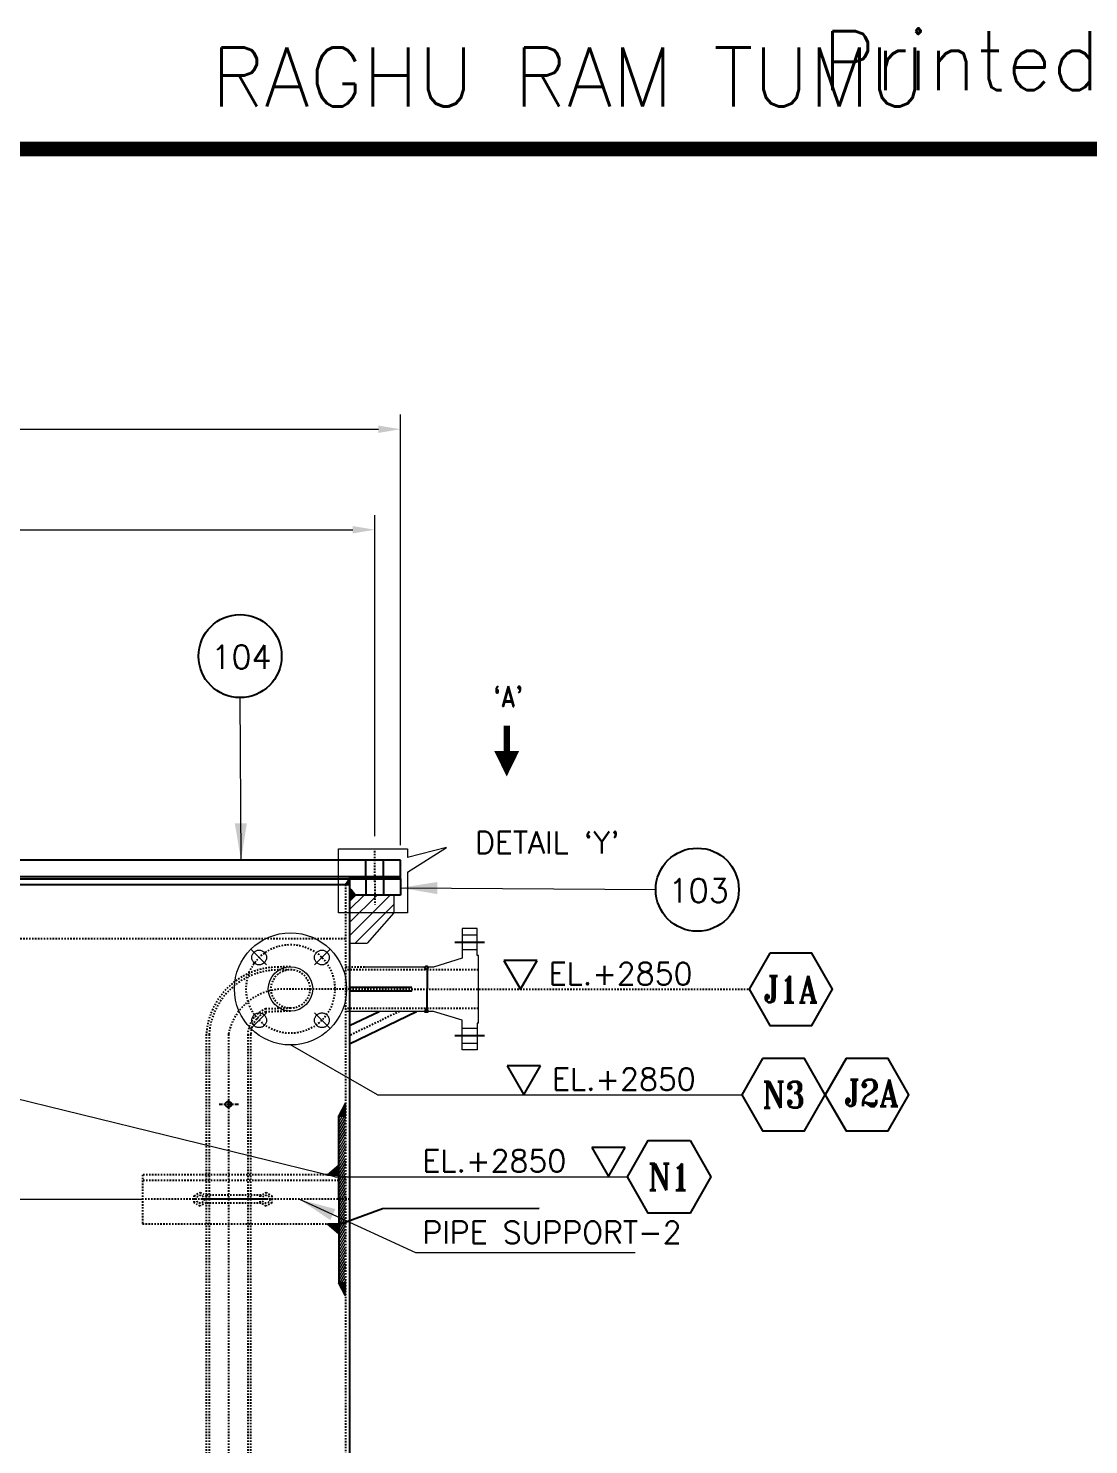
# Model space of a CAD drawing. Header units: inches. Extents: x 26960 to 35074, y -20333 to -19295.
# Drawn here: x 27115 to 27187.1, y -19398.3 to -19302.1 of the extents above; entities that cross this region are included whole.
import ezdxf
from ezdxf import colors
from ezdxf.entities.mleader import LeaderData, LeaderLine
from ezdxf.enums import TextEntityAlignment as Align
from ezdxf.math import Vec2, Vec3

# ---------------------------------------------------------------- set-up
doc = ezdxf.new("R2010")
doc.units = ezdxf.units.IN
doc.header["$LTSCALE"] = 200
doc.header["$MEASUREMENT"] = 0
for name, pattern in [('CENTER', [2, 1.25, -0.25, 0.25, -0.25]), ('CENTER2', [1.125, 0.75, -0.125, 0.125, -0.125]), ('DASHED', [0.75, 0.5, -0.25]), ('HIDDEN', [0.375, 0.25, -0.125]), ('HIDDEN2', [0.1875, 0.125, -0.0625]), ('PHANTOM2', [31.75, 15.875, -3.175, 3.175, -3.175, 3.175, -3.175])]:
    doc.linetypes.add(name, pattern=pattern)
for name, color, linetype, lineweight in [('1 (CEN)', 1, 'CENTER2', 9), ('2', 2, 'CENTER', 20), ('AM_5', 3, 'Continuous', 15), ('B-OBJ', 7, 'Continuous', 13), ('EQUIPMENT', 4, 'Continuous', 13), ('HAT', 8, 'Continuous', 9), ('Hidden Line', 3, 'HIDDEN', 9), ('OBJECT', 7, 'Continuous', 18)]:
    doc.layers.add(name, color=color, linetype=linetype, lineweight=lineweight)
for name, color, linetype in [('BORDER1', 3, 'Continuous'), ('BORDER2', 7, 'Continuous'), ('CEN', 3, 'CENTER'), ('CENTER', 1, 'CENTER'), ('DIMENSION', 8, 'Continuous'), ('text', 3, 'Continuous'), ('WELD', 5, 'Continuous')]:
    doc.layers.add(name, color=color, linetype=linetype)
doc.styles.add('ROMANC', font='ROMANC', dxfattribs={"height": 5})
doc.styles.add('ROMAND', font='romand.shx', dxfattribs={"width": 0.8})
doc.styles.add('ROMANS', font='romans.shx')
doc.styles.add('ROMANT', font='romant.shx')
doc.styles.get("Standard").update_dxf_attribs({"font": 'romans.shx'})
doc.dimstyles.new('Scale-10', dxfattribs={"dimscale": 0, "dimtxt": 2.5, "dimasz": 2.5, "dimexe": 1, "dimexo": 1, "dimgap": 1, "dimtad": 1, "dimdec": 0, "dimlfac": 10, "dimzin": 13, "dimdsep": 46, "dimtxsty": 'ROMANS', "dimcen": 0, "dimclrd": 256, "dimclre": 256, "dimclrt": 40, "dimadec": 0, "dimazin": 0, "dimtfac": 1, "dimtdec": 0, "dimtofl": 0, "dimtmove": 0, "dimatfit": 3, "dimfxl": 1.25, "dimlwd": -1, "dimlwe": -1, "dimarcsym": 0})
doc.dimstyles.new('VEP-5', dxfattribs={"dimscale": 0, "dimtxt": 2.5, "dimasz": 2.5, "dimexe": 1, "dimexo": 1, "dimgap": 1, "dimtad": 1, "dimdec": 0, "dimlfac": 20, "dimzin": 9, "dimdsep": 46, "dimtxsty": 'ROMANS', "dimcen": 0, "dimclrd": 256, "dimclre": 256, "dimclrt": 40, "dimadec": 0, "dimazin": 0, "dimtfac": 1, "dimtdec": 0, "dimtofl": 0, "dimtmove": 0, "dimatfit": 3, "dimfxl": 1.25, "dimlwd": -1, "dimlwe": -1, "dimarcsym": 0})

# ---------------------------------------------------------------- blocks, each defined once
blk = doc.blocks.new('A$C32f367a6')
at = {"layer": 'text'}
for p, q in [((-18.1, 31.4), (18.1, 31.4)), ((0, 0), (-18.1, 31.4)), ((18.1, 31.4), (0, 0))]:
    blk.add_line(p, q, dxfattribs=at)
blk = doc.blocks.new('*U50')
at = {"color": 2, "linetype": 'DASHED'}
for p, q in [((76.2, 0), (46.05, 0)), ((-76.2, 0), (-46.05, 0))]:
    blk.add_line(p, q, dxfattribs=at)
at = {"color": 7, "linetype": 'DASHED'}
for centre in [(-60.3, 0), (60.3, 0)]:
    blk.add_circle(centre, 10, dxfattribs=at)
blk = doc.blocks.new('*U49')
at = {"layer": 'EQUIPMENT', "color": 0, "linetype": 'ByBlock', "lineweight": -2, "transparency": 16777216}
for rotation in [90, 270, 90, 270, 90, 270, 180, 180, 180]:
    blk.add_blockref('*U50', (-32478.1, -16289.6), dxfattribs=dict(at, rotation=rotation))
blk.add_blockref('*U50', (-32478.1, -16289.6), dxfattribs=at)
blk = doc.blocks.new('*D133')
at = {"layer": 'AM_5', "transparency": 16777216}
for p, q in [((27057.83, -19357.603), (27057.83, -19328.335)), ((27140.33, -19357.603), (27140.33, -19328.335)), ((27059.33, -19329.335), (27138.83, -19329.335))]:
    blk.add_line(p, q, dxfattribs=at)
for points in [[(27059.33, -19329.085), (27059.33, -19329.585), (27057.83, -19329.335)], [(27138.83, -19329.585), (27138.83, -19329.085), (27140.33, -19329.335)]]:
    blk.add_solid(points, dxfattribs=at)
at = {"layer": 'Defpoints', "color": 0, "transparency": 16777216}
for p in [(27140.33, -19329.335), (27057.83, -19358.603), (27140.33, -19358.603)]:
    blk.add_point(p, dxfattribs=at)
at = {"layer": 'AM_5', "color": 40, "transparency": 16777216, "insert": (27099.08, -19327.585), "char_height": 1.5, "attachment_point": 5, "style": 'ROMANS'}
blk.add_mtext('1630 O.D.', dxfattribs=at)
blk = doc.blocks.new('*D134')
at = {"layer": 'AM_5', "transparency": 16777216}
for p, q in [((27059.58, -19356.98), (27059.58, -19335.163)), ((27138.58, -19356.98), (27138.58, -19335.163)), ((27061.08, -19336.163), (27137.08, -19336.163))]:
    blk.add_line(p, q, dxfattribs=at)
for points in [[(27061.08, -19335.913), (27061.08, -19336.413), (27059.58, -19336.163)], [(27137.08, -19336.413), (27137.08, -19335.913), (27138.58, -19336.163)]]:
    blk.add_solid(points, dxfattribs=at)
at = {"layer": 'Defpoints', "color": 0, "transparency": 16777216}
for p in [(27138.58, -19336.163), (27059.58, -19357.98), (27138.58, -19357.98)]:
    blk.add_point(p, dxfattribs=at)
at = {"layer": 'AM_5', "color": 40, "transparency": 16777216, "insert": (27099.08, -19334.413), "char_height": 1.5, "attachment_point": 5, "style": 'ROMANS'}
blk.add_mtext('1562 P.C.D.', dxfattribs=at)
blk = doc.blocks.new('*U254')
at = {"layer": 'BORDER1', "color": 154, "true_color": 0x1859a9, "const_width": 1}
blk.add_lwpolyline([(0, 564), (796, 564), (796, 0), (0, 0)], close=True, dxfattribs=at)
at = {"layer": 'BORDER2', "color": 7, "style": 'ROMANS'}
blk.add_text('Printed on:                                                 Printed by:', height=4, dxfattribs=at).set_placement((0, 568))
at = {"layer": 'BORDER2', "color": 7, "insert": (136.968, 566.887), "char_height": 4, "attachment_point": 7, "style": 'ROMANS'}
blk.add_mtext('RAGHU RAM TUMU', dxfattribs=at)
at = {"layer": 'BORDER2', "flags": 8}
for tag, height, style, p in [('REV-B', 2.7, 'ROMANS', (662.761, 125.679)), ('REV-A', 2.7, 'ROMANS', (662.761, 118.679)), ('RE-B', 7, 'ROMANT', (745.338, 6.155))]:
    blk.add_attdef(tag, text='', height=height, dxfattribs=dict(at, style=style)).set_placement(p, align=Align.CENTER)
at = {"layer": 'BORDER2', "style": 'ROMANS', "width": 4.59626}
for tag, p, p2 in [('DATE-B', (668.47, 125.679), (681.471, 125.679)), ('DATE-A', (668.47, 118.679), (681.471, 118.679))]:
    blk.add_attdef(tag, text='', height=2.7, dxfattribs=at).set_placement(p, p2, align=Align.FIT)
at = {"layer": 'BORDER2'}
for tag, height, style, p in [('DRN-B', 2.7, 'ROMANS', (689.553, 125.679)), ('CHD-B', 2.7, 'ROMANS', (701.606, 125.679)), ('APD-B', 2.7, 'ROMANS', (713.319, 125.679)), ('DRN-A', 2.7, 'ROMANS', (689.553, 118.679)), ('CHD-A', 2.7, 'ROMANS', (701.606, 118.679)), ('APD-A', 2.7, 'ROMANS', (713.319, 118.679)), ('CONS_CONT_VEND', 3.5, 'ROMANC', (726, 61.936))]:
    blk.add_attdef(tag, text='', height=height, dxfattribs=dict(at, style=style)).set_placement(p, align=Align.CENTER)
at = {"layer": 'BORDER2', "style": 'ROMANS', "width": 0.8}
for tag, p, height in [('1:X', (670.765, 103.492), 3), ('LOC', (709.611, 103.492), 3), ('PROJ_NO', (774.837, 103.492), 3), ('CONS_DRG_NO', (681.736, 53.264), 2.5)]:
    blk.add_attdef(tag, p, '', height=height, dxfattribs=at)
at = {"layer": 'BORDER2', "lineweight": 30, "width": 0.8, "flags": 104}
for tag, p in [('COMMENTS-B', (719.88, 127.5)), ('COMMENTS-A', (719.88, 120.5))]:
    blk.add_attdef(tag, text='', height=2.2, dxfattribs=at).set_placement(p, align=Align.MIDDLE_LEFT)
at = {"layer": 'BORDER2', "style": 'ROMANS', "width": 0.8}
for tag, p in [('PROJECT_TITLE_1', (726, 45.906)), ('PROJECT_TITLE_2', (726, 40.576))]:
    blk.add_attdef(tag, text='', height=3.5, dxfattribs=at).set_placement(p, align=Align.MIDDLE)
at = {"layer": 'BORDER2', "style": 'ROMANT', "width": 0.8}
for tag, p in [('DRG_TITLE_1', (726, 29.733)), ('DRG_TITLE_2', (726, 23.033)), ('DRG_TITLE_3', (726, 16.333))]:
    blk.add_attdef(tag, text='', height=4, dxfattribs=at).set_placement(p, align=Align.CENTER)
at = {"layer": 'BORDER2', "style": 'ROMANT'}
for tag, p in [('AR', (668.953, 6.155)), ('PA', (683.032, 6.155)), ('DC', (697.088, 6.155)), ('TS', (775.941, 6.155))]:
    blk.add_attdef(tag, p, '', height=7, dxfattribs=at)
for tag, p in [('SRNO', (736.791, 6.155)), ('SH', (771.828, 6.196))]:
    blk.add_attdef(tag, text='', height=7, dxfattribs=at).set_placement(p, align=Align.RIGHT)
at = {"layer": 'BORDER2', "style": 'ROMANS', "flags": 2}
blk.add_attdef('TB_VERSION', text='', height=2, dxfattribs=at).set_placement((1, -1), align=Align.TOP_LEFT)

msp = doc.modelspace()

# ---------------------------------------------------------------- hatches: boundary and pattern name
at = {"linetype": 'DASHED'}
h = msp.add_hatch(dxfattribs=at)
h.set_pattern_fill('ANSI37', color=5, scale=0.025)
h.set_pattern_definition([(45, (0, -10.1004485), (-0.0022097086912, 0.0022097086912), []), (135, (0, -10.1004485), (-0.0022097086912, -0.0022097086912), [])])
h.paths.add_polyline_path([(27110.09901, -19533.10867, 0.279062), (27110.09695, -19533.36015), (27110.21267, -19533.27285), (27110.29267, -19533.2735), (27110.29328, -19533.1985), (27110.21328, -19533.19785)])
h.paths.add_polyline_path([(27113.11685, -19533.38485, 0.279062), (27113.11891, -19533.13337), (27113.00319, -19533.22067), (27112.92319, -19533.22001), (27112.92258, -19533.29501), (27113.00258, -19533.29566)])
h.paths.add_polyline_path([(27100.54333, -19534.56182, 0.279062), (27100.54538, -19534.31035), (27100.42966, -19534.39764), (27100.34967, -19534.39699), (27100.34905, -19534.47199), (27100.42905, -19534.47264)])
h.paths.add_polyline_path([(27097.52548, -19534.28565, 0.279062), (27097.52343, -19534.53712), (27097.63914, -19534.44982), (27097.71914, -19534.45048), (27097.71975, -19534.37548), (27097.63976, -19534.37483)])
h.paths.add_polyline_path([(27141.96457, -19498.88144, 0.279062), (27142.21606, -19498.88144), (27142.12782, -19498.76644), (27142.12782, -19498.68644), (27142.05282, -19498.68644), (27142.05282, -19498.76644)])
h.paths.add_polyline_path([(27142.12782, -19495.97644), (27142.21606, -19495.86144, 0.279062), (27141.96457, -19495.86144), (27142.05282, -19495.97644), (27142.05282, -19496.05644), (27142.12782, -19496.05644)])
h.paths.add_polyline_path([(27141.96589, -19368.89186, 0.279062), (27142.21738, -19368.89186), (27142.12913, -19368.77686), (27142.12913, -19368.69686), (27142.05413, -19368.69686), (27142.05413, -19368.77686)])
h.paths.add_polyline_path([(27142.21738, -19365.87186, 0.279062), (27141.96589, -19365.87186), (27142.05413, -19365.98686), (27142.05413, -19366.06686), (27142.12913, -19366.06686), (27142.12913, -19365.98686)])
h.paths.add_polyline_path([(27055.87955, -19365.82636, 0.279062), (27055.62807, -19365.8243), (27055.71537, -19365.94002), (27055.71471, -19366.02002), (27055.78971, -19366.02063), (27055.79036, -19365.94063)])
h.paths.add_polyline_path([(27055.85485, -19368.84626), (27055.76755, -19368.73054), (27055.7682, -19368.65054), (27055.6932, -19368.64993), (27055.69255, -19368.72993), (27055.60337, -19368.8442, 0.279062)])
h.paths.add_polyline_path([(27097.57077, -19353.1767), (27097.68577, -19353.08846), (27097.76577, -19353.08846), (27097.76577, -19353.01346), (27097.68577, -19353.01346), (27097.57077, -19352.92521, 0.279062)])
h.paths.add_polyline_path([(27100.59077, -19353.1767, 0.279062), (27100.59077, -19352.92521), (27100.47577, -19353.01346), (27100.39577, -19353.01346), (27100.39577, -19353.08846), (27100.47577, -19353.08846)])
at = {"layer": '2'}
h = msp.add_hatch(dxfattribs=at)
h.set_pattern_fill('ANSI37', color=256, scale=0.25, angle=180)
h.set_pattern_definition([(45, (16859.336077, -7713.857575), (-0.02209708691, 0.02209708691), []), (135, (16859.336077, -7713.857575), (-0.02209708691, -0.02209708691), [])])
h.paths.add_polyline_path([(27140.32975, -19359.72144), (27140.32975, -19359.87144), (27139.17975, -19359.87144), (27139.17975, -19359.72144)])
h.paths.add_polyline_path([(27136.86575, -19359.87144), (27136.86575, -19359.72144), (27137.97975, -19359.72144), (27137.97975, -19359.87144)])
at = {"layer": 'B-OBJ'}
h = msp.add_hatch(dxfattribs=at)
h.set_pattern_fill('ANSI31', color=0, scale=5, angle=180.0144227)
h.set_pattern_definition([(45, (0, -12.75723), (-0.441941738, 0.441941738), [])])
h.paths.add_polyline_path([(27136.86676, -19364.24993), (27136.86603, -19361.37993), (27137.26593, -19360.97983), (27139.86593, -19360.97917), (27139.86623, -19362.17917), (27138.06676, -19364.24962)])
at = {"layer": 'HAT', "lineweight": 15}
h = msp.add_hatch(dxfattribs=at)
h.set_pattern_fill('ANSI31', color=2, angle=15, style=0)
h.set_pattern_definition([(60, (0, -10.10045), (-0.10825317547, 0.0625), [])])
h.paths.add_polyline_path([(27136.57975, -19387.32042), (27136.57975, -19381.65378), (27136.1323, -19381.65377), (27136.13249, -19387.32044)])
h.paths.add_polyline_path([(27136.57975, -19381.65378), (27136.57975, -19380.12667), (27136.13225, -19380.12665), (27136.1323, -19381.65377)])
h.paths.add_polyline_path([(27136.57975, -19375.98807), (27136.13211, -19375.98807), (27136.13225, -19380.12665), (27136.57975, -19380.12667)])
at = {"layer": 'WELD'}
h = msp.add_hatch(dxfattribs=at)
h.set_pattern_fill('ANSI37', color=256, scale=0.25, angle=180)
h.set_pattern_definition([(45, (27026.17849, -19208.794284), (-0.022097087, 0.022097087), []), (135, (27026.17849, -19208.794284), (-0.022097087, -0.022097087), [])])
h.paths.add_polyline_path([(27136.86575, -19360.27144), (27136.57975, -19360.27144), (27136.86575, -19359.87144)])
h = msp.add_hatch(dxfattribs=at)
h.set_pattern_fill('ANSI37', color=256, scale=0.25, angle=180)
h.set_pattern_definition([(45, (29060.755715, -19609.002545), (-0.0220970869, 0.0220970869), []), (135, (29060.755715, -19609.002545), (-0.0220970869, -0.0220970869), [])])
h.paths.add_polyline_path([(27137.26575, -19360.98944), (27136.86575, -19360.98944), (27136.86575, -19361.38944)])
h.paths.add_polyline_path([(27136.94075, -19360.58944), (27136.94075, -19360.98944), (27137.26575, -19360.98944)])
h.paths.add_polyline_path([(27136.94075, -19360.58944), (27136.86575, -19360.58944), (27136.86575, -19360.98944), (27136.94075, -19360.98944)])
h = msp.add_hatch(dxfattribs=at)
h.set_pattern_fill('ANSI37', color=256, scale=0.25, angle=270)
h.set_pattern_definition([(315, (0, -10.10045), (0.022097086912, 0.022097086912), []), (45, (0, -10.10045), (-0.022097086912, 0.022097086912), [])])
h.paths.add_polyline_path([(27136.13249, -19387.32044), (27136.57975, -19388.18639), (27136.57975, -19387.32042)])
h.paths.add_polyline_path([(27136.57975, -19375.98807), (27136.57975, -19375.12143), (27136.13261, -19375.9871), (27136.13211, -19375.9871), (27136.13211, -19375.98807)])
h.paths.add_polyline_path([(27136.13222, -19379.34168), (27135.37535, -19379.9871), (27136.13224, -19379.9871)])
h.paths.add_polyline_path([(27135.37546, -19383.32046), (27136.13238, -19383.96586), (27136.13236, -19383.32044)])

# ---------------------------------------------------------------- linework, layer by layer
for p, q in [((27140.32975, -19358.60344, -17.08977), (27099.07874, -19358.60344, -17.08977)), ((27137.97975, -19359.72144, -17.08977), (27137.97975, -19358.60344, -17.08977)), ((27139.17975, -19359.72144, -17.08977), (27139.17975, -19358.60344, -17.08977)), ((27140.32975, -19359.72144, -17.08977), (27140.32975, -19358.60344, -17.08977)), ((27099.07874, -19359.87144, -17.08977), (27140.32975, -19359.87144, -17.08977)), ((27099.07975, -19359.72144, -17.08977), (27140.32975, -19359.72144, -17.08977)), ((27136.57975, -19360.27144, -17.08977), (27136.86575, -19359.87144, -17.08977)), ((27136.86575, -19359.72144, -17.08977), (27136.86575, -19361.12144, -17.08977)), ((27140.32975, -19359.87144, -17.08977), (27136.89975, -19359.87144, -17.08977)), ((27137.97975, -19359.72144, -17.08977), (27137.97975, -19359.87144, -17.08977)), ((27137.97975, -19359.87144, -17.08977), (27137.97975, -19360.98944, -17.08977)), ((27139.17975, -19359.72144, -17.08977), (27139.17975, -19359.87144, -17.08977)), ((27139.17975, -19359.87144, -17.08977), (27139.17975, -19360.98944, -17.08977)), ((27140.32975, -19359.87144, -17.08977), (27140.32975, -19359.72144, -17.08977)), ((27140.32975, -19359.87144, -17.08977), (27140.32975, -19359.87144, -17.08977)), ((27140.32975, -19359.87144, -17.08977), (27140.32975, -19360.98944, -17.08977)), ((27099.07975, -19360.27144, -17.08977), (27136.86575, -19360.27144, -17.08977)), ((27136.86575, -19360.27144, -17.08977), (27136.86575, -19509.9579, -17.08977)), ((27136.86575, -19360.58944, -17.08977), (27136.94075, -19360.58944, -17.08977)), ((27137.26575, -19360.98944, -17.08977), (27136.86575, -19361.38944, -17.08977)), ((27140.32975, -19360.98944, -17.08977), (27136.86575, -19360.98944, -17.08977)), ((27136.94075, -19360.58944, -17.08977), (27137.26575, -19360.98944, -17.08977)), ((27136.57975, -19375.12143, -17.08977), (27136.13261, -19375.9871, -17.08977)), ((27136.13211, -19375.98807, -17.08977), (27136.57975, -19375.98807, -17.08977)), ((27136.13222, -19379.34168, -17.08977), (27135.37535, -19379.98713, -17.08977)), ((27136.13222, -19379.34168, -17.08977), (27135.37535, -19379.98713, -17.08977)), ((27136.13238, -19383.96586, -17.08977), (27135.37546, -19383.32046, -17.08977)), ((27136.13238, -19383.96586, -17.08977), (27135.37546, -19383.32046, -17.08977)), ((27136.58133, -19388.18944, -17.08977), (27136.13249, -19387.32044, -17.08977))]:
    msp.add_line(p, q)
at = {"color": 4, "linetype": 'DASHED', "ltscale": 0.0001}
msp.add_line((27136.57975, -19363.96345, -17.08977), (27061.57975, -19363.96345, -17.08977), dxfattribs=at)
at = {"color": 4, "linetype": 'DASHED', "ltscale": 0.001}
msp.add_line((27137.89068, -19365.87186, -17.08977), (27136.57975, -19365.87186, -17.08977), dxfattribs=at)
at = {"color": 0}
for p, q in [((27141.96589, -19365.87186, -17.08977), (27142.05413, -19365.98686, -17.08977)), ((27142.05413, -19365.98686, -17.08977), (27142.05413, -19366.06686, -17.08977)), ((27142.21833, -19365.87061, -17.08977), (27142.12913, -19365.98686, -17.08977)), ((27142.21738, -19365.87186, -17.08977), (27142.12913, -19365.98686, -17.08977)), ((27142.12913, -19365.98686, -17.08977), (27142.12913, -19366.06686, -17.08977)), ((27142.12913, -19365.98686, -17.08977), (27142.12913, -19366.06686, -17.08977)), ((27142.12913, -19366.06686, -17.08977), (27142.12913, -19367.38186, -17.08977)), ((27142.12913, -19368.69686, -17.08977), (27142.12913, -19367.38186, -17.08977)), ((27141.96589, -19368.89186, -17.08977), (27142.05413, -19368.77686, -17.08977)), ((27142.05413, -19368.77686, -17.08977), (27142.05413, -19368.69686, -17.08977)), ((27142.12913, -19368.77686, -17.08977), (27142.12913, -19368.69686, -17.08977)), ((27142.12913, -19368.77686, -17.08977), (27142.12913, -19368.69686, -17.08977)), ((27142.21738, -19368.89186, -17.08977), (27142.12913, -19368.77686, -17.08977)), ((27142.21833, -19368.89311, -17.08977), (27142.12913, -19368.77686, -17.08977))]:
    msp.add_line(p, q, dxfattribs=at)
at = {"color": 7, "linetype": 'DASHED', "ltscale": 0.0001}
for p, q in [((27145.61913, -19366.06686, -17.08977), (27136.57975, -19366.06686, -17.08977)), ((27145.61913, -19368.69686, -17.08977), (27136.57975, -19368.69686, -17.08977))]:
    msp.add_line(p, q, dxfattribs=at)
at = {"color": 7, "linetype": 'DASHED'}
for p, q in [((27141.10144, -19367.25358, -17.08977), (27136.86707, -19367.25358, -17.08977)), ((27141.10144, -19367.50786, -17.08977), (27136.86707, -19367.51014, -17.08977)), ((27136.86707, -19369.84904, -17.08977), (27138.8814, -19368.89186, -17.08977)), ((27136.86707, -19371.10054, -17.08977), (27141.40536, -19368.89186, -17.08977)), ((27136.1323, -19381.65377, -17.08977), (27136.13211, -19375.9871, -17.08977)), ((27136.1323, -19381.65377, -17.08977), (27136.13249, -19387.32044, -17.08977)), ((27136.13249, -19387.32044, -17.08977), (27136.58134, -19387.32042, -17.08977))]:
    msp.add_line(p, q, dxfattribs=at)
at = {"color": 0, "linetype": 'HIDDEN2', "ltscale": 4e-05}
for p, q in [((27122.79898, -19379.98697, -17.08977), (27122.79895, -19383.3203, -17.08977)), ((27136.13232, -19379.9871, -17.08977), (27122.79898, -19379.98697, -17.08977)), ((27130.84665, -19381.38089, -17.08977), (27127.04689, -19381.38085, -17.08977)), ((27130.84665, -19381.38089, -17.08977), (27127.04689, -19381.38085, -17.08977)), ((27130.84664, -19381.91422, -17.08977), (27127.04689, -19381.91418, -17.08977)), ((27130.84664, -19381.91422, -17.08977), (27127.04689, -19381.91418, -17.08977)), ((27122.79895, -19383.3203, -17.08977), (27136.13228, -19383.32044, -17.08977))]:
    msp.add_line(p, q, dxfattribs=at)
at = {"color": 0, "linetype": 'DASHED'}
for p, q in [((27135.37535, -19379.98713, -17.08977), (27136.13224, -19379.9871, -17.08977)), ((27135.37535, -19379.98713, -17.08977), (27136.13224, -19379.9871, -17.08977)), ((27135.37546, -19383.32046, -17.08977), (27136.13236, -19383.32044, -17.08977)), ((27135.37546, -19383.32046, -17.08977), (27136.13236, -19383.32044, -17.08977))]:
    msp.add_line(p, q, dxfattribs=at)
at = {"elevation": -17.08977}
for points in [[(27165.44076, -19364.92025), (27164.02023, -19367.38069), (27165.44076, -19369.84113), (27168.28183, -19369.84113), (27169.70236, -19367.38069), (27168.28183, -19364.92025)], [(27164.94215, -19372.08736), (27163.52161, -19374.5478), (27164.94215, -19377.00823), (27167.78321, -19377.00823), (27169.20375, -19374.5478), (27167.78321, -19372.08736)], [(27170.62428, -19372.08736), (27169.20375, -19374.5478), (27170.62428, -19377.00823), (27173.46535, -19377.00823), (27174.88588, -19374.5478), (27173.46535, -19372.08736)], [(27160.01135, -19377.66683), (27161.43188, -19380.12727), (27160.01135, -19382.58771), (27157.17028, -19382.58771), (27155.74975, -19380.12727), (27157.17028, -19377.66683)]]:
    msp.add_lwpolyline(points, close=True, dxfattribs=at)
at = {"color": 0, "linetype": 'HIDDEN2', "ltscale": 4e-05, "elevation": -17.08977}
for points in [[(27126.30877, -19381.41657), (27126.70878, -19381.18563), (27127.10877, -19381.41658), (27127.10877, -19381.87846), (27126.70877, -19382.10939), (27126.30877, -19381.87845)], [(27130.78477, -19381.41662), (27131.18477, -19381.18568), (27131.58477, -19381.41662), (27131.58476, -19381.8785), (27131.18476, -19382.10944), (27130.78476, -19381.8785)]]:
    msp.add_lwpolyline(points, close=True, dxfattribs=at)
at = {"color": 7, "linetype": 'DASHED', "ltscale": 5e-05}
msp.add_circle((27132.85077, -19367.35799, -17.08977), 1.315, dxfattribs=at)
at = {"color": 0, "linetype": 'DASHED'}
msp.add_circle((27128.63135, -19375.20184, -17.08977), 0.20019, dxfattribs=at)
at = {"color": 2, "linetype": 'HIDDEN2', "ltscale": 4e-05}
for centre in [(27126.70877, -19381.64751, -17.08977), (27131.18477, -19381.64756, -17.08977)]:
    msp.add_circle(centre, 0.26667, dxfattribs=at)
at = {"color": 0}
for centre, start, end in [((27142.09163, -19366.07961, -17.08977), 58.8152036, 121.1847964), ((27142.09163, -19368.68411, -17.08977), 238.8152036, 301.1847964)]:
    msp.add_arc(centre, 0.24284, start, end, dxfattribs=at)
at = {"layer": '1 (CEN)'}
for p, q in [((27135.8594, -19380.12665, -17.08977), (27099.28602, -19371.18515, -17.08977)), ((27138.76928, -19374.5478, -17.08977), (27132.85077, -19371.16799, -17.08977)), ((27138.76928, -19374.5478, -17.08977), (27163.52161, -19374.5478, -17.08977)), ((27135.85937, -19380.12665, -17.08977), (27155.74975, -19380.12727, -17.08977)), ((27101.12189, -19381.65339, -17.08977), (27122.79897, -19381.65361, -17.08977))]:
    msp.add_line(p, q, dxfattribs=at)
at = {"layer": 'B-OBJ', "color": 4}
for p, q in [((27136.86593, -19360.97993, -17.08977), (27139.86593, -19360.97917, -17.08977)), ((27139.86593, -19360.97917, -17.08977), (27139.86623, -19362.17917, -17.08977)), ((27139.86623, -19362.17917, -17.08977), (27138.06676, -19364.24962, -17.08977)), ((27136.86676, -19364.24993, -17.08977), (27138.06676, -19364.24962, -17.08977)), ((27136.86575, -19367.25241, -17.08977), (27136.86575, -19367.50897, -17.08977)), ((27136.86707, -19367.51014, -17.08977), (27136.86707, -19367.25358, -17.08977)), ((27141.10144, -19367.50786, -17.08977), (27141.10144, -19367.25586, -17.08977)), ((27136.86235, -19368.89069, -17.08977), (27136.83321, -19371.579, -17.08977))]:
    msp.add_line(p, q, dxfattribs=at)
at = {"layer": 'CEN', "color": 2, "linetype": 'CENTER'}
for p, q in [((27146.03913, -19364.20686, -17.08977), (27144.00913, -19364.20686, -17.08977)), ((27146.03913, -19370.55686, -17.08977), (27144.00913, -19370.55686, -17.08977))]:
    msp.add_line(p, q, dxfattribs=at)
at = {"layer": 'CENTER', "linetype": 'CENTER', "ltscale": 5e-05}
for p, q in [((27138.57975, -19360.08241, -17.08977), (27138.57975, -19357.9798, -17.08977)), ((27138.57975, -19359.61047, -17.08977), (27138.57975, -19361.61307, -17.08977)), ((27136.86575, -19367.38069, -17.08977), (27164.02023, -19367.38069, -17.08977)), ((27140.26316, -19368.89186, -17.08977), (27136.86707, -19370.5251, -17.08977))]:
    msp.add_line(p, q, dxfattribs=at)
at = {"layer": 'CENTER', "linetype": 'CENTER', "ltscale": 0.0001}
for p, q in [((27136.86707, -19367.38186, -17.08977), (27132.0431, -19367.38453, -17.08977)), ((27128.63151, -19370.43826, -17.08977), (27128.62709, -19513.08707, -17.08977)), ((27136.8674, -19381.65378, -17.08977), (27122.79897, -19381.65363, -17.08977))]:
    msp.add_line(p, q, dxfattribs=at)
at = {"layer": 'CENTER', "linetype": 'CENTER', "ltscale": 0.001}
msp.add_line((27129.3207, -19375.20186, -17.08977), (27127.99139, -19375.20182, -17.08977), dxfattribs=at)
at = {"layer": 'CENTER'}
for p, q in [((27131.30875, -19381.64756, -17.08977), (27126.75341, -19381.64751, -17.08977)), ((27139.10126, -19382.27558, -17.08977), (27149.75988, -19382.25963, -17.08977))]:
    msp.add_line(p, q, dxfattribs=at)
at = {"layer": 'CENTER', "color": 6, "linetype": 'CENTER', "ltscale": 0.0001}
msp.add_circle((27132.85077, -19367.35799, -17.08977), 3.015, dxfattribs=at)
at = {"layer": 'CENTER', "linetype": 'CENTER', "ltscale": 0.0001}
msp.add_arc((27132.35683, -19371.16758, -17.08977), 3.79604, 94.7407582, 168.9231315, dxfattribs=at)
at = {"layer": 'DIMENSION', "linetype": 'DASHED', "ltscale": 0.0001}
for p, q in [((27136.57975, -19360.27144, -17.08977), (27136.57975, -19509.87144, -17.08977)), ((27132.85077, -19365.84799, -17.08977), (27132.0342, -19365.87455, -17.08977)), ((27132.60193, -19366.06675, -17.08977), (27132.0342, -19366.06673, -17.08977)), ((27132.85077, -19368.86799, -17.08977), (27131.16704, -19368.92346, -17.08977)), ((27132.85077, -19368.67299, -17.08977), (27131.16864, -19368.72181, -17.08977)), ((27127.11931, -19370.43826, -17.08977), (27127.11931, -19512.38012, -17.08977)), ((27127.31431, -19370.43826, -17.08977), (27127.31431, -19512.38012, -17.08977)), ((27129.94431, -19370.43826, -17.08977), (27129.94431, -19512.3802, -17.08977)), ((27130.13931, -19370.43826, -17.08977), (27130.13931, -19512.38021, -17.08977)), ((27136.13231, -19380.3871, -17.08977), (27122.79898, -19380.38697, -17.08977))]:
    msp.add_line(p, q, dxfattribs=at)
for centre, radius, start, end in [((27132.0166, -19370.78399, -17.08977), 4.90948, 89.7945636, 175.9618175), ((27132.01687, -19370.78016, -17.08977), 4.71346, 89.7893831, 175.6464178), ((27131.86442, -19370.51266, -17.08977), 1.92156, 111.2821595, 177.7810586), ((27131.16879, -19368.72681, -17.08977), 0.005, 91.6623272, 111.2821595), ((27131.86768, -19370.50178, -17.08977), 1.72684, 113.9372068, 177.8920736)]:
    msp.add_arc(centre, radius, start, end, dxfattribs=at)
at = {"layer": 'EQUIPMENT'}
for p, q in [((27144.50913, -19363.25436, -17.08977), (27144.50913, -19365.27936, -17.08977)), ((27145.53913, -19363.25436, -17.08977), (27144.50913, -19363.25436, -17.08977)), ((27145.53913, -19365.07936, -17.08977), (27145.53913, -19363.25436, -17.08977)), ((27141.96589, -19365.87186, -17.08977), (27137.89068, -19365.87186, -17.08977)), ((27142.56833, -19365.87061, -17.08977), (27142.21833, -19365.87061, -17.08977)), ((27144.50913, -19365.27936, -17.08977), (27142.56833, -19365.87061, -17.08977)), ((27145.61913, -19365.07936, -17.08977), (27145.53913, -19365.07936, -17.08977)), ((27145.61913, -19369.68436, -17.08977), (27145.61913, -19365.07936, -17.08977)), ((27141.96589, -19368.89186, -17.08977), (27136.57975, -19368.89186, -17.08977)), ((27142.56833, -19368.89311, -17.08977), (27142.21833, -19368.89311, -17.08977)), ((27144.50913, -19369.48436, -17.08977), (27142.56833, -19368.89311, -17.08977)), ((27144.50913, -19371.50936, -17.08977), (27144.50913, -19369.48436, -17.08977)), ((27145.61913, -19369.68436, -17.08977), (27145.53913, -19369.68436, -17.08977)), ((27145.53913, -19369.68436, -17.08977), (27145.53913, -19371.50936, -17.08977)), ((27145.53913, -19371.50936, -17.08977), (27144.50913, -19371.50936, -17.08977))]:
    msp.add_line(p, q, dxfattribs=at)
for radius in [3.81, 1.51]:
    msp.add_circle((27132.85077, -19367.35799, -17.08977), radius, dxfattribs=at)
at = {"layer": 'Hidden Line', "ltscale": 5}
for p, q in [((27145.53913, -19363.70686, -17.08977), (27144.50913, -19363.70686, -17.08977)), ((27145.53913, -19364.70686, -17.08977), (27144.50913, -19364.70686, -17.08977)), ((27145.53913, -19370.05686, -17.08977), (27144.50913, -19370.05686, -17.08977)), ((27145.53913, -19371.05686, -17.08977), (27144.50913, -19371.05686, -17.08977))]:
    msp.add_line(p, q, dxfattribs=at)
at = {"layer": 'OBJECT', "color": 252, "linetype": 'PHANTOM2', "lineweight": 15, "ltscale": 5}
for p, q in [((27140.81125, -19359.43689, -17.1043), (27143.46328, -19357.7463, -17.1043)), ((27143.46328, -19357.7463, -17.1043), (27140.81125, -19358.43569, -17.1043))]:
    msp.add_line(p, q, dxfattribs=at)
at = {"layer": 'OBJECT', "color": 2, "lineweight": 15, "ltscale": 0.8, "elevation": -17.08977}
msp.add_lwpolyline([(27147.54653, -19352.92671, 0, 1.70667, 0), (27147.54653, -19351.18578, 4.69333, 1.72592, 0)], format="xyseb", dxfattribs=at)
at = {"layer": 'OBJECT', "color": 2, "lineweight": 15, "ltscale": 0.8, "const_width": 0.42667, "elevation": -17.08977}
msp.add_lwpolyline([(27147.54653, -19351.18578), (27147.54653, -19349.47287)], dxfattribs=at)
at = {"layer": 'OBJECT', "color": 252, "linetype": 'PHANTOM2', "lineweight": 15, "ltscale": 5, "elevation": -17.1043}
msp.add_lwpolyline([(27140.81125, -19359.43689), (27140.81125, -19362.18143), (27136.10428, -19362.18143), (27136.10428, -19357.8314), (27140.81125, -19357.8314), (27140.81125, -19358.43569)], dxfattribs=at)
at = {"layer": 'text', "color": 4}
for centre in [(27129.4212, -19344.74739), (27160.50294, -19360.61761, 0.22725)]:
    msp.add_circle(centre, 2.824, dxfattribs=at)

# ---------------------------------------------------------------- block references
at = {"layer": 'BORDER1', "lineweight": 9}
msp.add_blockref('*U254', (26990.4983, -19874.28619), dxfattribs=at)
at = {"layer": 'EQUIPMENT', "color": 2, "xscale": 0.05000000000000001, "yscale": 0.05000000000000001, "zscale": 0.05000000000000001, "rotation": 45}
msp.add_blockref('*U49', (27705.19968, -17643.15697, -17.08977), dxfattribs=at)
at = {"layer": 'text', "xscale": -0.06249999999999998, "yscale": 0.06249999999999998, "zscale": 0.06249999999999998}
for p in [(27148.47973, -19367.38069, -17.08977), (27148.70098, -19374.5478, -34.17953)]:
    msp.add_blockref('A$C32f367a6', p, dxfattribs=at)
at = {"layer": 'text', "xscale": -0.06249999999999997, "yscale": 0.06249999999999997, "zscale": 0.06249999999999998, "rotation": 359.9982029936002}
msp.add_blockref('A$C32f367a6', (27154.46086, -19380.09782, -17.08977), dxfattribs=at)

# ---------------------------------------------------------------- texts
at = {"color": 3, "style": 'ROMANS'}
for s, p in [('104', (27129.51252, -19344.80677)), ('103', (27160.59425, -19360.67698, 0.22725))]:
    msp.add_text(s, height=1.6, dxfattribs=at).set_placement(p, align=Align.MIDDLE_CENTER)
at = {"style": 'ROMANT', "width": 0.85}
for tag, p in [('J1A', (27166.86129, -19367.38069, -17.08977)), ('N3', (27166.36268, -19374.5478, -17.08977)), ('J2A', (27172.35375, -19374.4228, -17.08977)), ('N1', (27158.59081, -19380.12727, -17.08977))]:
    msp.add_attdef(tag, text='', height=1.8, dxfattribs=at).set_placement(p, align=Align.MIDDLE)
at = {"layer": 'OBJECT', "color": 2, "lineweight": 15, "ltscale": 0.8, "style": 'ROMANS'}
msp.add_text("DETAIL `Y' ", height=1.5, dxfattribs=at).set_placement((27150.82563, -19357.41164, -18.84255), align=Align.MIDDLE_CENTER)
at = {"layer": 'text', "style": 'ROMANS'}
for s, p in [('EL.+2850', (27150.40195, -19367.07493, -17.08977)), ('EL.+2850', (27150.62319, -19374.24204, -34.17953)), ('PIPE SUPPORT-2', (27141.8169, -19384.64935, -17.08977))]:
    msp.add_text(s, height=1.5, dxfattribs=at).set_placement(p)
msp.add_text('EL.+2850', height=1.5, rotation=359.998203, dxfattribs=at).set_placement((27141.82194, -19379.79166, -17.08977))
at = {"layer": 'text', "color": 64, "lineweight": 15, "insert": (27147.64527, -19347.4811, -17.09907), "char_height": 1.399714, "attachment_point": 5, "style": 'ROMAND'}
msp.add_mtext("\\A1;`A'", dxfattribs=at)

# ---------------------------------------------------------------- dimensions: what is measured, and where the dimension line sits
at = {"layer": 'AM_5'}
for base, p1, p2, text, override, picture, middle in [((27140.32975, -19329.33542), (27057.82975, -19358.60344, -17.08977), (27140.32975, -19358.60344, -17.08977), '1630 O.D.', {"dimscale": 1, "dimtxt": 1.5, "dimasz": 1.5}, '*D133', (27099.07975, -19327.58542)), ((27138.57975, -19336.16345), (27059.57975, -19357.9798, -17.08977), (27138.57975, -19357.9798, -17.08977), '1562 P.C.D.', {"dimscale": 1, "dimtxt": 1.5, "dimasz": 1.5, "dimtxsty": 'ROMANS', "dimtfill": 0}, '*D134', (27099.07975, -19334.41345))]:
    dim = msp.add_linear_dim(base=base, p1=p1, p2=p2, text=text, dimstyle='VEP-5', override=override, dxfattribs=at)
    dim.commit()
    dim.dimension.update_dxf_attribs({"geometry": picture, "text_midpoint": middle})

# ---------------------------------------------------------------- leaders
at = {"layer": 'B-OBJ', "color": 8}
for points, override in [([(27129.4847, -19358.60344), (27129.43415, -19347.57136)], {"dimscale": 1}), ([(27140.32975, -19360.49119), (27157.67899, -19360.59991)], {"dimscale": 1}), ([(27133.4533, -19381.65374), (27141.3565, -19385.26315), (27156.2804, -19385.26315)], {"dimscale": 1, "dimtad": 0})]:
    msp.add_leader(points, dimstyle='Scale-10', override=override, dxfattribs=at)
at = {"layer": 'CENTER'}
ml = msp.add_multileader_mtext('Standard', dxfattribs=at)
ml.set_content('', color=256)
ml.set_leader_properties()
ml.build(insert=Vec2(0, 0))
ml.multileader.update_dxf_attribs({"dogleg_length": 0.018, "arrow_head_size": 0.5})
ctx = ml.context
ctx.base_point, ctx.char_height, ctx.arrow_head_size, ctx.landing_gap_size, ctx.plane_origin = Vec3(27139.11926, -19382.27558, -17.08977), 0.009, 0.5, 0.0045, Vec3(28864.30336, -18567.1121, -17.08977)
notes = []
notes.append((ctx, [(0, (1, 1, 0), (27139.10126, -19382.27558, -17.08977), (1, 0), 0.018, [(0, [(27135.91193, -19383.44566, -17.08977)], 0, [])])]))
ctx.mtext.insert = Vec3(27139.12376, -19382.27108, -17.08977)
for ctx, leaders in notes:
    for number, flags, end, landing, length, lines in leaders:
        leader = LeaderData()
        leader.index, (leader.has_last_leader_line, leader.has_dogleg_vector, leader.attachment_direction) = number, flags
        leader.last_leader_point, leader.dogleg_vector, leader.dogleg_length = Vec3(end), Vec3(landing), length
        for number, points, colour, breaks in lines:
            line = LeaderLine()
            line.index, line.vertices, line.color, line.breaks = number, Vec3.list(points), colors.encode_raw_color(colour), breaks
            leader.lines.append(line)
        ctx.leaders.append(leader)

doc.saveas('drawing.dxf')
